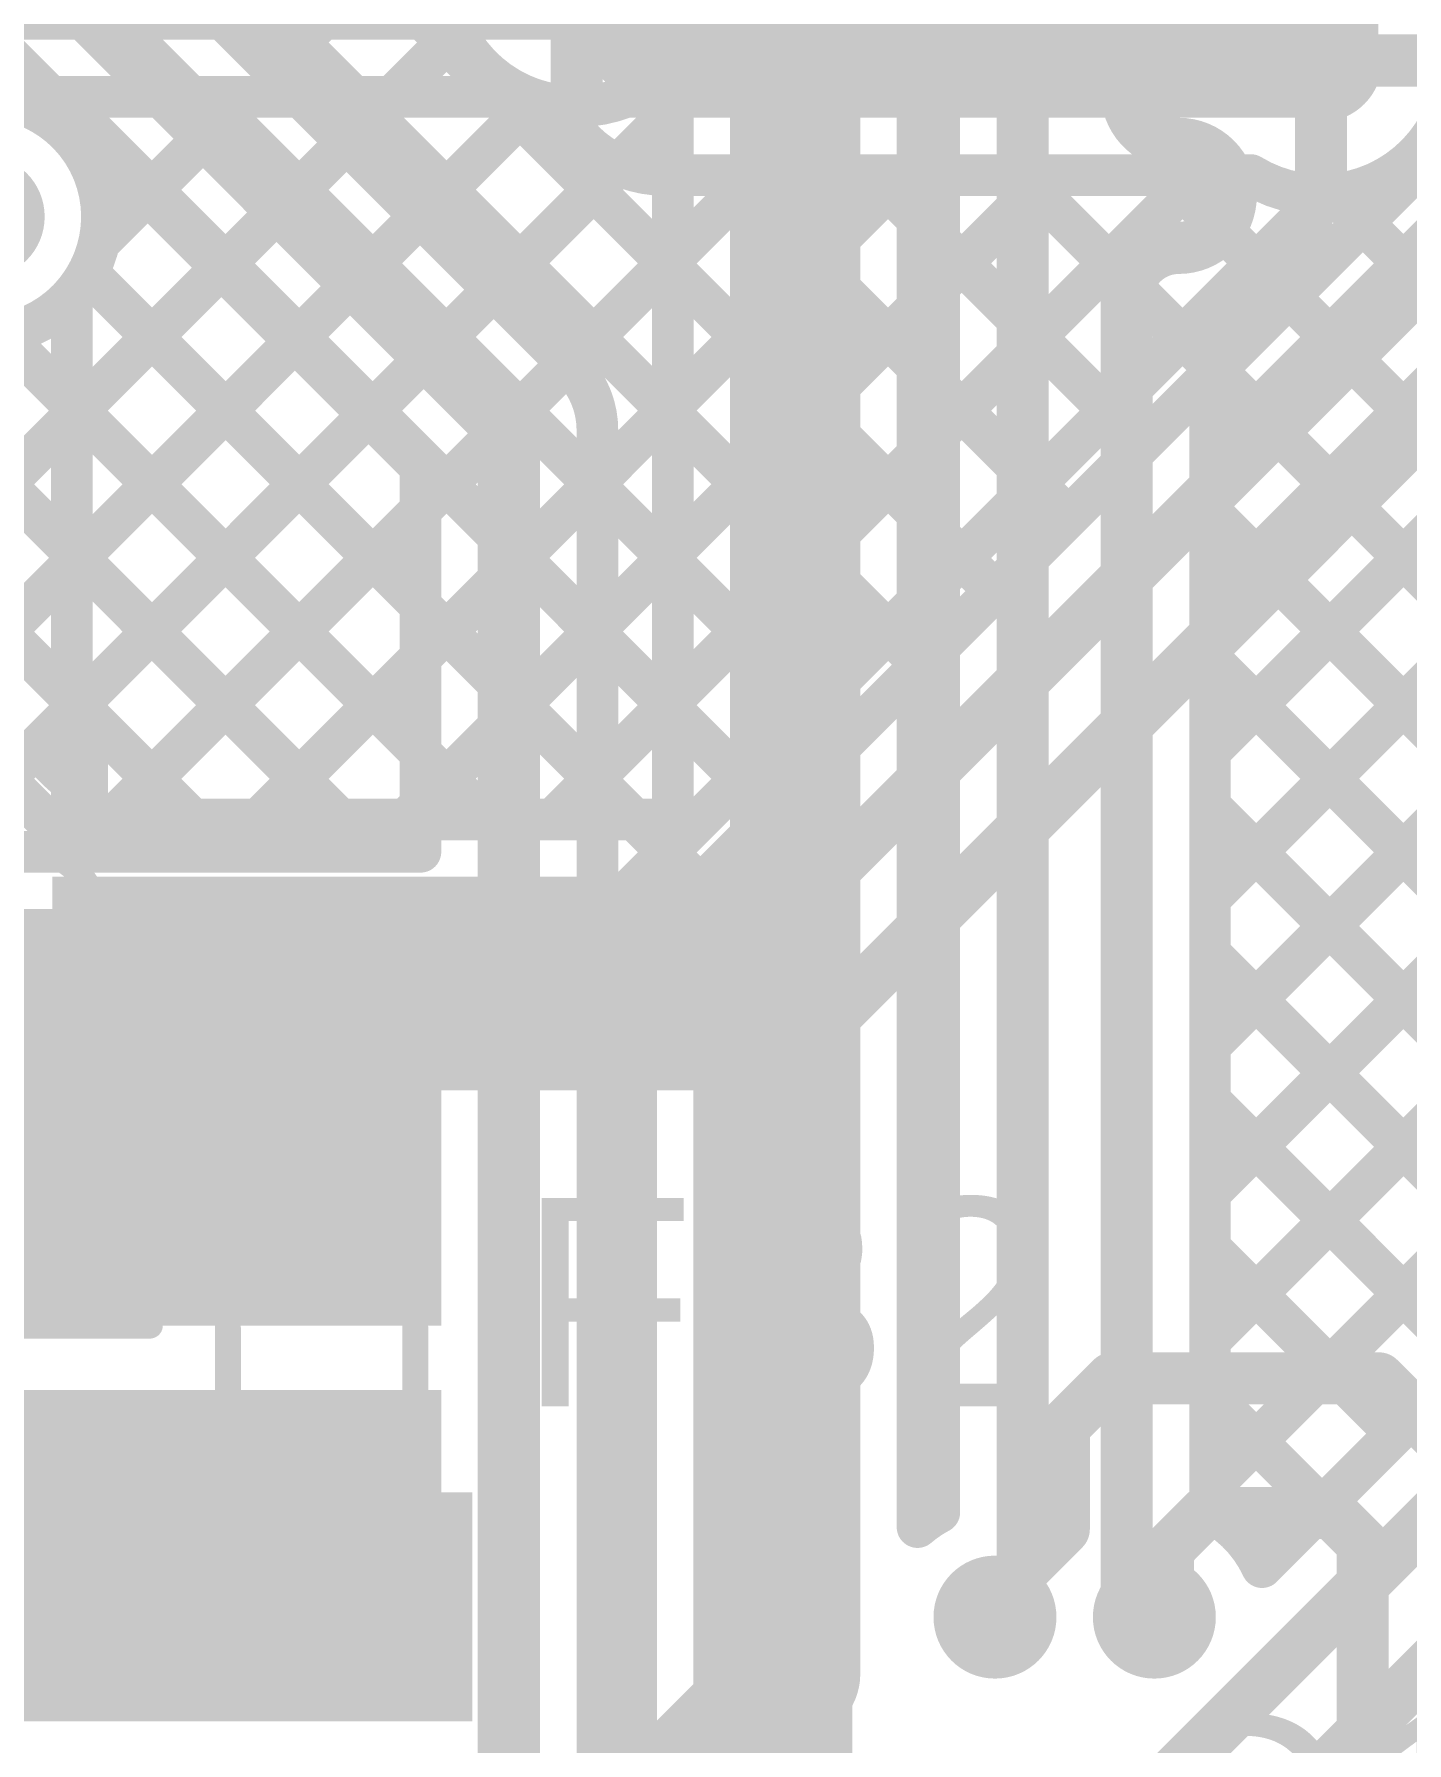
# Model space of a CAD drawing. Header units: millimetres. Extents: x -0.57 to 2.98, y -0.65 to 2.86.
# Drawn here: x -0.1012 to 0.1625, y 0.9169 to 1.2451 of the extents above; entities that cross this region are included whole.
import ezdxf

# ---------------------------------------------------------------- set-up
doc = ezdxf.new("R2010")
doc.units = ezdxf.units.MM
doc.header["$MEASUREMENT"] = 0
for name, color, linetype in [('BottomLayer', 5, 'Continuous'), ('BottomSolder', 6, 'Continuous'), ('Mechanical2', 216, 'Continuous'), ('TopLayer', 1, 'Continuous'), ('TopOverlay', 2, 'Continuous'), ('TopPaste', 8, 'Continuous'), ('TopSolder', 216, 'Continuous'), ('ViaHoleLayer', 16, 'Continuous')]:
    doc.layers.add(name, color=color, linetype=linetype)
doc.styles.add('Arial', font='', dxfattribs={"height": 0.2})
doc.styles.get('Arial').set_extended_font_data('Arial')

# ---------------------------------------------------------------- blocks, each defined once
blk = doc.blocks.new('C___0603_7')
at = {"layer": 'TopLayer'}
for points in [[(-0.015, 0.0175), (-0.015, -0.0175), (-0.045, -0.0175), (-0.045, 0.0175)], [(0.045, 0.0175), (0.045, -0.0175), (0.015, -0.0175), (0.015, 0.0175)]]:
    blk.add_hatch(color=1, dxfattribs=at).paths.add_polyline_path(points)
at = {"layer": 'TopPaste'}
for points in [[(-0.015, 0.0175), (-0.015, -0.0175), (-0.045, -0.0175), (-0.045, 0.0175)], [(0.045, 0.0175), (0.045, -0.0175), (0.015, -0.0175), (0.015, 0.0175)]]:
    blk.add_hatch(color=8, dxfattribs=at).paths.add_polyline_path(points)
at = {"layer": 'TopSolder'}
for points in [[(-0.01264, 0.01986), (-0.01264, -0.01986), (-0.04736, -0.01986), (-0.04736, 0.01986)], [(0.04736, 0.01986), (0.04736, -0.01986), (0.01264, -0.01986), (0.01264, 0.01986)]]:
    blk.add_hatch(color=216, dxfattribs=at).paths.add_polyline_path(points)
at = {"layer": 'TopOverlay', "const_width": 0.005}
for points in [[(-0.049, 0.021), (-0.049, -0.021)], [(-0.018, 0.021), (-0.049, 0.021)], [(0.049, 0.021), (0.018, 0.021)], [(0.049, 0.021), (0.049, -0.021)], [(-0.018, -0.021), (-0.049, -0.021)], [(0.049, -0.021), (0.018, -0.021)]]:
    blk.add_lwpolyline(points, dxfattribs=at)
at = {"layer": 'TopOverlay', "const_width": 0.0025}
for points in [[(-0.05025, 0.021, 1), (-0.04775, 0.021, 1)], [(-0.05025, 0.021, 1), (-0.04775, 0.021, 1)], [(-0.01925, 0.021, 1), (-0.01675, 0.021, 1)], [(0.01675, 0.021, 1), (0.01925, 0.021, 1)], [(0.04775, 0.021, 1), (0.05025, 0.021, 1)], [(0.04775, 0.021, 1), (0.05025, 0.021, 1)], [(-0.05025, -0.021, 1), (-0.04775, -0.021, 1)], [(-0.05025, -0.021, 1), (-0.04775, -0.021, 1)], [(-0.01925, -0.021, 1), (-0.01675, -0.021, 1)], [(0.01675, -0.021, 1), (0.01925, -0.021, 1)], [(0.04775, -0.021, 1), (0.05025, -0.021, 1)], [(0.04775, -0.021, 1), (0.05025, -0.021, 1)]]:
    blk.add_lwpolyline(points, format="xyb", close=True, dxfattribs=at)
blk = doc.blocks.new('IND_0603__1608_M_______11')
at = {"layer": 'TopLayer'}
for points in [[(-0.03937, 0.01575), (-0.01575, 0.01575), (-0.01575, -0.01575), (-0.03937, -0.01575)], [(0.01575, 0.01575), (0.03937, 0.01575), (0.03937, -0.01575), (0.01575, -0.01575)]]:
    blk.add_hatch(color=1, dxfattribs=at).paths.add_polyline_path(points)
at = {"layer": 'TopPaste'}
for points in [[(-0.03937, 0.01575), (-0.01575, 0.01575), (-0.01575, -0.01575), (-0.03937, -0.01575)], [(0.01575, 0.01575), (0.03937, 0.01575), (0.03937, -0.01575), (0.01575, -0.01575)]]:
    blk.add_hatch(color=8, dxfattribs=at).paths.add_polyline_path(points)
at = {"layer": 'TopSolder'}
for points in [[(-0.04337, 0.01975), (-0.01175, 0.01975), (-0.01175, -0.01975), (-0.04337, -0.01975)], [(0.01175, 0.01975), (0.04337, 0.01975), (0.04337, -0.01975), (0.01175, -0.01975)]]:
    blk.add_hatch(color=216, dxfattribs=at).paths.add_polyline_path(points)
at = {"layer": 'TopOverlay', "const_width": 0.005}
for points in [[(-0.008, 0.018), (0.009, 0.018)], [(-0.008, -0.018), (0.009, -0.018)]]:
    blk.add_lwpolyline(points, dxfattribs=at)
at = {"layer": 'TopOverlay', "const_width": 0.0025}
for points in [[(-0.00925, 0.018, 1), (-0.00675, 0.018, 1)], [(0.00775, 0.018, 1), (0.01025, 0.018, 1)], [(-0.00925, -0.018, 1), (-0.00675, -0.018, 1)], [(0.00775, -0.018, 1), (0.01025, -0.018, 1)]]:
    blk.add_lwpolyline(points, format="xyb", close=True, dxfattribs=at)
blk = doc.blocks.new('SOT_25_291')
at = {"layer": 'TopLayer'}
for points in [[(-0.06693, 0.05118), (-0.02756, 0.05118), (-0.02756, 0.02362), (-0.06693, 0.02362)], [(0.02756, 0.05118), (0.06693, 0.05118), (0.06693, 0.02362), (0.02756, 0.02362)], [(-0.06693, 0.01378), (-0.02756, 0.01378), (-0.02756, -0.01378), (-0.06693, -0.01378)], [(-0.06693, -0.02362), (-0.02756, -0.02362), (-0.02756, -0.05118), (-0.06693, -0.05118)], [(0.02756, -0.02362), (0.06693, -0.02362), (0.06693, -0.05118), (0.02756, -0.05118)]]:
    blk.add_hatch(color=1, dxfattribs=at).paths.add_polyline_path(points)
at = {"layer": 'TopPaste'}
for points in [[(-0.06693, 0.05118), (-0.02756, 0.05118), (-0.02756, 0.02362), (-0.06693, 0.02362)], [(0.02756, 0.05118), (0.06693, 0.05118), (0.06693, 0.02362), (0.02756, 0.02362)], [(-0.06693, 0.01378), (-0.02756, 0.01378), (-0.02756, -0.01378), (-0.06693, -0.01378)], [(-0.06693, -0.02362), (-0.02756, -0.02362), (-0.02756, -0.05118), (-0.06693, -0.05118)], [(0.02756, -0.02362), (0.06693, -0.02362), (0.06693, -0.05118), (0.02756, -0.05118)]]:
    blk.add_hatch(color=8, dxfattribs=at).paths.add_polyline_path(points)
at = {"layer": 'TopSolder'}
for points in [[(-0.07093, 0.05518), (-0.02356, 0.05518), (-0.02356, 0.01962), (-0.07093, 0.01962)], [(0.02356, 0.05518), (0.07093, 0.05518), (0.07093, 0.01962), (0.02356, 0.01962)], [(-0.07093, 0.01778), (-0.02356, 0.01778), (-0.02356, -0.01778), (-0.07093, -0.01778)], [(-0.07093, -0.01962), (-0.02356, -0.01962), (-0.02356, -0.05518), (-0.07093, -0.05518)], [(0.02356, -0.01962), (0.07093, -0.01962), (0.07093, -0.05518), (0.02356, -0.05518)]]:
    blk.add_hatch(color=216, dxfattribs=at).paths.add_polyline_path(points)
at = {"layer": 'TopOverlay'}
for points, const_width in [([(-0.056, 0.06, 1), (-0.064, 0.06, 1)], 0.005), ([(-0.06525, 0.06, 1), (-0.06275, 0.06, 1)], 0.0025), ([(-0.05725, 0.06, 1), (-0.05475, 0.06, 1)], 0.0025), ([(-0.02525, 0.061, 1), (-0.02275, 0.061, 1)], 0.0025), ([(0.02175, 0.061, 1), (0.02425, 0.061, 1)], 0.0025), ([(0.02975, 0.012, 1), (0.03225, 0.012, 1)], 0.0025), ([(0.02975, -0.013, 1), (0.03225, -0.013, 1)], 0.0025), ([(-0.02525, -0.061, 1), (-0.02275, -0.061, 1)], 0.0025), ([(0.02175, -0.061, 1), (0.02425, -0.061, 1)], 0.0025)]:
    blk.add_lwpolyline(points, format="xyb", close=True, dxfattribs=dict(at, const_width=const_width))
at = {"layer": 'TopOverlay', "const_width": 0.005}
for points in [[(-0.024, 0.061), (0.023, 0.061)], [(0.031, -0.013), (0.031, 0.012)], [(-0.024, -0.061), (0.023, -0.061)]]:
    blk.add_lwpolyline(points, dxfattribs=at)

msp = doc.modelspace()

# ---------------------------------------------------------------- hatches: boundary and pattern name
at = {"layer": 'BottomLayer'}
for points in [[(-0.408, 1.244), (0.022, 1.244), (0.022, 1.613), (-0.408, 1.613)], [(0.057, 1.04221), (0.057, 1.08322), (-0.09771, 1.08322), (-0.09771, 1.04221)], [(-0.017, 0.921), (-0.017, 0.965), (-0.098, 0.965), (-0.098, 0.921)]]:
    msp.add_hatch(color=5, dxfattribs=at).paths.add_polyline_path(points)
h = msp.add_hatch(color=5, dxfattribs=at)
edge = h.paths.add_edge_path()
edge.add_arc((0.146, 1.24), 0.01181, 0, 360)
h = msp.add_hatch(color=5, dxfattribs=at)
edge = h.paths.add_edge_path()
edge.add_arc((-0.111, 1.21), 0.01181, 0, 360)
h = msp.add_hatch(color=5, dxfattribs=at)
edge = h.paths.add_edge_path()
edge.add_arc((-0.08564, 1.062), 0.01181, 0, 360)
h = msp.add_hatch(color=5, dxfattribs=at)
edge = h.paths.add_edge_path()
edge.add_arc((-0.06182, 1.062), 0.01181, 0, 360)
h = msp.add_hatch(color=5, dxfattribs=at)
edge = h.paths.add_edge_path()
edge.add_arc((-0.038, 1.062), 0.01181, 0, 360)
h = msp.add_hatch(color=5, dxfattribs=at)
edge = h.paths.add_edge_path()
edge.add_arc((0.08338, 0.941), 0.01181, 0, 360)
h = msp.add_hatch(color=5, dxfattribs=at)
edge = h.paths.add_edge_path()
edge.add_arc((0.114, 0.941), 0.01181, 0, 360)
h = msp.add_hatch(color=5, dxfattribs=at)
edge = h.paths.add_edge_path()
edge.add_arc((-0.08464, 0.93612), 0.01181, 0, 360)
h = msp.add_hatch(color=5, dxfattribs=at)
edge = h.paths.add_edge_path()
edge.add_arc((-0.06082, 0.93612), 0.01181, 0, 360)
h = msp.add_hatch(color=5, dxfattribs=at)
edge = h.paths.add_edge_path()
edge.add_arc((-0.037, 0.93612), 0.01181, 0, 360)
at = {"layer": 'BottomSolder'}
h = msp.add_hatch(color=6, dxfattribs=at)
edge = h.paths.add_edge_path()
edge.add_arc((0.146, 1.24), 0.00791, 0, 360)
h = msp.add_hatch(color=6, dxfattribs=at)
edge = h.paths.add_edge_path()
edge.add_arc((-0.08564, 1.062), 0.00791, 0, 360)
h = msp.add_hatch(color=6, dxfattribs=at)
edge = h.paths.add_edge_path()
edge.add_arc((-0.06182, 1.062), 0.00791, 0, 360)
h = msp.add_hatch(color=6, dxfattribs=at)
edge = h.paths.add_edge_path()
edge.add_arc((-0.038, 1.062), 0.00791, 0, 360)
h = msp.add_hatch(color=6, dxfattribs=at)
edge = h.paths.add_edge_path()
edge.add_arc((0.08338, 0.941), 0.00791, 0, 360)
h = msp.add_hatch(color=6, dxfattribs=at)
edge = h.paths.add_edge_path()
edge.add_arc((0.114, 0.941), 0.00791, 0, 360)
h = msp.add_hatch(color=6, dxfattribs=at)
edge = h.paths.add_edge_path()
edge.add_arc((-0.08464, 0.93612), 0.00791, 0, 360)
h = msp.add_hatch(color=6, dxfattribs=at)
edge = h.paths.add_edge_path()
edge.add_arc((-0.06082, 0.93612), 0.00791, 0, 360)
h = msp.add_hatch(color=6, dxfattribs=at)
edge = h.paths.add_edge_path()
edge.add_arc((-0.037, 0.93612), 0.00791, 0, 360)
at = {"layer": 'TopLayer'}
h = msp.add_hatch(color=1, dxfattribs=at)
edge = h.paths.add_edge_path()
edge.add_arc((0.146, 1.24), 0.01181, 0, 360)
h = msp.add_hatch(color=1, dxfattribs=at)
edge = h.paths.add_edge_path()
edge.add_arc((-0.111, 1.21), 0.01181, 0, 360)
for points in [[(-0.11776, 0.997), (-0.023, 0.997), (-0.023, 1.077), (-0.11776, 1.077)], [(-0.11776, 0.921), (-0.023, 0.921), (-0.023, 0.9846), (-0.11776, 0.9846)]]:
    msp.add_hatch(color=1, dxfattribs=at).paths.add_polyline_path(points)
h = msp.add_hatch(color=1, dxfattribs=at)
edge = h.paths.add_edge_path()
edge.add_arc((-0.08564, 1.062), 0.01181, 0, 360)
h = msp.add_hatch(color=1, dxfattribs=at)
edge = h.paths.add_edge_path()
edge.add_arc((-0.06182, 1.062), 0.01181, 0, 360)
h = msp.add_hatch(color=1, dxfattribs=at)
edge = h.paths.add_edge_path()
edge.add_arc((-0.038, 1.062), 0.01181, 0, 360)
h = msp.add_hatch(color=1, dxfattribs=at)
edge = h.paths.add_edge_path()
edge.add_arc((0.08338, 0.941), 0.01181, 0, 360)
h = msp.add_hatch(color=1, dxfattribs=at)
edge = h.paths.add_edge_path()
edge.add_arc((0.114, 0.941), 0.01181, 0, 360)
h = msp.add_hatch(color=1, dxfattribs=at)
edge = h.paths.add_edge_path()
edge.add_arc((-0.08464, 0.93612), 0.01181, 0, 360)
h = msp.add_hatch(color=1, dxfattribs=at)
edge = h.paths.add_edge_path()
edge.add_arc((-0.06082, 0.93612), 0.01181, 0, 360)
h = msp.add_hatch(color=1, dxfattribs=at)
edge = h.paths.add_edge_path()
edge.add_arc((-0.037, 0.93612), 0.01181, 0, 360)
at = {"layer": 'TopSolder'}
h = msp.add_hatch(color=216, dxfattribs=at)
edge = h.paths.add_edge_path()
edge.add_arc((0.146, 1.24), 0.00791, 0, 360)
h = msp.add_hatch(color=216, dxfattribs=at)
edge = h.paths.add_edge_path()
edge.add_arc((-0.08564, 1.062), 0.00791, 0, 360)
h = msp.add_hatch(color=216, dxfattribs=at)
edge = h.paths.add_edge_path()
edge.add_arc((-0.06182, 1.062), 0.00791, 0, 360)
h = msp.add_hatch(color=216, dxfattribs=at)
edge = h.paths.add_edge_path()
edge.add_arc((-0.038, 1.062), 0.00791, 0, 360)
h = msp.add_hatch(color=216, dxfattribs=at)
edge = h.paths.add_edge_path()
edge.add_arc((0.08338, 0.941), 0.00791, 0, 360)
h = msp.add_hatch(color=216, dxfattribs=at)
edge = h.paths.add_edge_path()
edge.add_arc((0.114, 0.941), 0.00791, 0, 360)
h = msp.add_hatch(color=216, dxfattribs=at)
edge = h.paths.add_edge_path()
edge.add_arc((-0.08464, 0.93612), 0.00791, 0, 360)
h = msp.add_hatch(color=216, dxfattribs=at)
edge = h.paths.add_edge_path()
edge.add_arc((-0.06082, 0.93612), 0.00791, 0, 360)
h = msp.add_hatch(color=216, dxfattribs=at)
edge = h.paths.add_edge_path()
edge.add_arc((-0.037, 0.93612), 0.00791, 0, 360)
at = {"layer": 'ViaHoleLayer'}
h = msp.add_hatch(color=16, dxfattribs=at)
edge = h.paths.add_edge_path()
edge.add_arc((0.146, 1.24), 0.00591, 0, 360)
h = msp.add_hatch(color=16, dxfattribs=at)
edge = h.paths.add_edge_path()
edge.add_arc((-0.08564, 1.062), 0.00591, 0, 360)
h = msp.add_hatch(color=16, dxfattribs=at)
edge = h.paths.add_edge_path()
edge.add_arc((-0.06182, 1.062), 0.00591, 0, 360)
h = msp.add_hatch(color=16, dxfattribs=at)
edge = h.paths.add_edge_path()
edge.add_arc((-0.038, 1.062), 0.00591, 0, 360)
h = msp.add_hatch(color=16, dxfattribs=at)
edge = h.paths.add_edge_path()
edge.add_arc((0.08338, 0.941), 0.00591, 0, 360)
h = msp.add_hatch(color=16, dxfattribs=at)
edge = h.paths.add_edge_path()
edge.add_arc((0.114, 0.941), 0.00591, 0, 360)
h = msp.add_hatch(color=16, dxfattribs=at)
edge = h.paths.add_edge_path()
edge.add_arc((-0.08464, 0.93612), 0.00591, 0, 360)
h = msp.add_hatch(color=16, dxfattribs=at)
edge = h.paths.add_edge_path()
edge.add_arc((-0.06082, 0.93612), 0.00591, 0, 360)
h = msp.add_hatch(color=16, dxfattribs=at)
edge = h.paths.add_edge_path()
edge.add_arc((-0.037, 0.93612), 0.00591, 0, 360)

# ---------------------------------------------------------------- linework, layer by layer
at = {"layer": 'BottomLayer'}
for points, const_width in [([(0.08869, 0.95), (0.08869, 1.66731)], 0.01), ([(0.07269, 0.96115), (0.07269, 1.66068)], 0.008), ([(0.045, 0.93), (0.045, 1.404)], 0.025), ([(0.0685, 0.95829), (0.0685, 1.404)], 0.008), ([(0.146, 1.24), (0.146, 1.313)], 0.022), ([(0.10869, 1.234), (0.10869, 1.299)], 0.01), ([(0.12469, 1.16388), (0.24471, 1.2839)], 0.008), ([(0.12469, 1.1356), (0.25138, 1.26229)], 0.008), ([(0.003, 1.23519), (0.003, 1.257)], 0.01), ([(0.146, 1.24), (0.16781, 1.24)], 0.01), ([(0.146, 1.21819), (0.146, 1.24)], 0.01), ([(0.0685, 1.2378), (0.07269, 1.23361)], 0.008), ([(-0.264, 1.233), (-0.0065, 1.233)], 0.008), ([(-0.09641, 1.233), (0.0215, 1.11509)], 0.008), ([(-0.0954, 1.22664), (-0.08904, 1.233)], 0.008), ([(-0.094, 1.17147), (-0.03247, 1.233)], 0.008), ([(-0.094, 1.14318), (-0.00479, 1.23239)], 0.008), ([(-0.094, 1.1149), (0.0215, 1.2304)], 0.008), ([(-0.08874, 1.20501), (-0.06075, 1.233)], 0.008), ([(-0.06813, 1.233), (0.0215, 1.14337)], 0.008), ([(-0.03984, 1.233), (0.0215, 1.17166)], 0.008), ([(-0.01156, 1.233), (0.0215, 1.19994)], 0.008), ([(0.0125, 1.233), (0.0215, 1.233)], 0.008), ([(0.01673, 1.233), (0.0215, 1.22823)], 0.008), ([(0.0215, 1.09421), (0.0215, 1.233)], 0.008), ([(0.12469, 1.10731), (0.2467, 1.22933)], 0.008), ([(0.0685, 1.22083), (0.07269, 1.22502)], 0.008), ([(0.11869, 1.224), (0.11869, 1.224)], 0.01), ([(0.14855, 1.21432), (0.36286, 1)], 0.008), ([(0.0685, 1.20951), (0.07269, 1.20532)], 0.008), ([(0.11869, 1.204), (0.11869, 1.204)], 0.01), ([(-0.0864, 1.09421), (0.0215, 1.20212)], 0.008), ([(-0.0909, 1.19921), (0.01409, 1.09421)], 0.008), ([(0.12469, 1.07903), (0.24444, 1.19878)], 0.008), ([(-0.094, 1.09421), (-0.094, 1.19479)], 0.008), ([(0.0685, 1.19255), (0.07269, 1.19674)], 0.008), ([(0.10869, 1.169), (0.10869, 1.194)], 0.01), ([(0.138, 1.19659), (0.33458, 1)], 0.008), ([(0.12469, 1.169), (0.12469, 1.1887)], 0.008), ([(0.0685, 1.18123), (0.07269, 1.17704)], 0.008), ([(0.12469, 1.18161), (0.3063, 1)], 0.008), ([(0.12469, 1.05075), (0.25388, 1.17993)], 0.008), ([(-0.094, 1.17402), (-0.01419, 1.09421)], 0.008), ([(-0.05812, 1.09421), (0.0215, 1.17383)], 0.008), ([(0.12469, 1.02246), (0.27623, 1.174)], 0.008), ([(0.0685, 1.16426), (0.07269, 1.16845)], 0.008), ([(0.10869, 0.95), (0.10869, 1.169)], 0.01), ([(0.12469, 0.96115), (0.12469, 1.169)], 0.008), ([(0.12469, 0.99418), (0.29718, 1.16667)], 0.008), ([(0.0685, 1.15294), (0.07269, 1.14875)], 0.008), ([(0.12469, 1.15332), (0.27801, 1)], 0.008), ([(-0.094, 1.14574), (-0.04248, 1.09421)], 0.008), ([(-0.02983, 1.09421), (0.0215, 1.14555)], 0.008), ([(0.12469, 0.96589), (0.30225, 1.14346)], 0.008), ([(0.0685, 1.13598), (0.07269, 1.14017)], 0.008), ([(0.12469, 1.12504), (0.24973, 1)], 0.008), ([(0.0685, 1.12466), (0.07269, 1.12047)], 0.008), ([(-0.094, 1.11745), (-0.07076, 1.09421)], 0.008), ([(-0.00155, 1.09421), (0.0215, 1.11726)], 0.008), ([(0.0685, 1.10769), (0.07269, 1.11188)], 0.008), ([(0.0685, 1.09637), (0.07269, 1.09219)], 0.008), ([(0.12469, 1.09675), (0.22144, 1)], 0.008), ([(-0.094, 1.09421), (0.0215, 1.09421)], 0.008), ([(0.0685, 1.07941), (0.07269, 1.0836)], 0.008), ([(0.0685, 1.06809), (0.07269, 1.0639)], 0.008), ([(0.12469, 1.06847), (0.19316, 1)], 0.008), ([(0.0685, 1.05113), (0.07269, 1.05531)], 0.008), ([(0.0685, 1.03981), (0.07269, 1.03562)], 0.008), ([(0.12469, 1.04019), (0.17448, 0.99039)], 0.008), ([(0.0685, 1.02284), (0.07269, 1.02703)], 0.008), ([(0.0685, 1.01152), (0.07269, 1.00733)], 0.008), ([(0.12469, 1.0119), (0.16034, 0.97625)], 0.008), ([(0.0685, 0.99456), (0.07269, 0.99875)], 0.008), ([(0.13469, 0.9506), (0.17939, 0.9953)], 0.008), ([(0.07503, 0.86831), (0.19072, 0.984)], 0.01), ([(0.0685, 0.98324), (0.07269, 0.97905)], 0.008), ([(0.12469, 0.98362), (0.1462, 0.96211)], 0.008), ([(0.0685, 0.96627), (0.07269, 0.97046)], 0.008), ([(0.08331, 0.84831), (0.19569, 0.96069)], 0.01), ([(0.08338, 0.94469), (0.08869, 0.95)], 0.01), ([(0.10869, 0.9423), (0.10869, 0.95)], 0.01), ([(0.10869, 0.95), (0.114, 0.94469)], 0.01), ([(0.08338, 0.941), (0.08338, 0.94469)], 0.01), ([(0.114, 0.941), (0.114, 0.94469)], 0.01), ([(0.011, 0.896), (0.045, 0.93)], 0.025)]:
    msp.add_lwpolyline(points, dxfattribs=dict(at, const_width=const_width))
for points, const_width in [([(0.1405, 1.24, 1), (0.1515, 1.24, 1)], 0.011), ([(0.1435, 1.24, 1), (0.1485, 1.24, 1)], 0.005), ([(0.1435, 1.24, 1), (0.1485, 1.24, 1)], 0.005), ([(0.0665, 1.2378, 1), (0.0705, 1.2378, 1)], 0.004), ([(0.0005, 1.23519, 1), (0.0055, 1.23519, 1)], 0.005), ([(0.07069, 1.23361, 1), (0.07469, 1.23361, 1)], 0.004), ([(0.10619, 1.234, 1), (0.11119, 1.234, 1)], 0.005), ([(0.10619, 1.234, 1), (0.11119, 1.234, 1)], 0.005), ([(-0.09841, 1.233, 1), (-0.09441, 1.233, 1)], 0.004), ([(-0.09104, 1.233, 1), (-0.08704, 1.233, 1)], 0.004), ([(-0.07013, 1.233, 1), (-0.06613, 1.233, 1)], 0.004), ([(-0.06275, 1.233, 1), (-0.05875, 1.233, 1)], 0.004), ([(-0.04184, 1.233, 1), (-0.03784, 1.233, 1)], 0.004), ([(-0.03447, 1.233, 1), (-0.03047, 1.233, 1)], 0.004), ([(-0.01356, 1.233, 1), (-0.00956, 1.233, 1)], 0.004), ([(-0.0085, 1.233, 1), (-0.0045, 1.233, 1)], 0.004), ([(-0.0085, 1.233, 1), (-0.0045, 1.233, 1)], 0.004), ([(-0.00679, 1.23239, 1), (-0.00279, 1.23239, 1)], 0.004), ([(0.0105, 1.233, 1), (0.0145, 1.233, 1)], 0.004), ([(0.0105, 1.233, 1), (0.0145, 1.233, 1)], 0.004), ([(0.01473, 1.233, 1), (0.01873, 1.233, 1)], 0.004), ([(0.0195, 1.233, 1), (0.0235, 1.233, 1)], 0.004), ([(0.0195, 1.233, 1), (0.0235, 1.233, 1)], 0.004), ([(0.0195, 1.2304, 1), (0.0235, 1.2304, 1)], 0.004), ([(0.0195, 1.22823, 1), (0.0235, 1.22823, 1)], 0.004), ([(-0.0974, 1.22664, 1), (-0.0934, 1.22664, 1)], 0.004), ([(0.07069, 1.22502, 1), (0.07469, 1.22502, 1)], 0.004), ([(0.11619, 1.224, 1), (0.12119, 1.224, 1)], 0.005), ([(0.11619, 1.224, 1), (0.12119, 1.224, 1)], 0.005), ([(0.11619, 1.224, 1), (0.12119, 1.224, 1)], 0.005), ([(0.11619, 1.224, 1), (0.12119, 1.224, 1)], 0.005), ([(0.0665, 1.22083, 1), (0.0705, 1.22083, 1)], 0.004), ([(0.1435, 1.21819, 1), (0.1485, 1.21819, 1)], 0.005), ([(0.14269, 1.21422, 1), (0.14669, 1.21422, 1)], 0.004), ([(0.14269, 1.214, 1), (0.14669, 1.214, 1)], 0.004), ([(0.14655, 1.21432, 1), (0.15055, 1.21432, 1)], 0.004), ([(-0.09019, 1.21, 1), (-0.08619, 1.21, 1)], 0.004), ([(-0.09019, 1.21, 1), (-0.08619, 1.21, 1)], 0.004), ([(0.0665, 1.20951, 1), (0.0705, 1.20951, 1)], 0.004), ([(-0.09074, 1.20501, 1), (-0.08674, 1.20501, 1)], 0.004), ([(0.07069, 1.20532, 1), (0.07469, 1.20532, 1)], 0.004), ([(0.11619, 1.204, 1), (0.12119, 1.204, 1)], 0.005), ([(0.11619, 1.204, 1), (0.12119, 1.204, 1)], 0.005), ([(0.11619, 1.204, 1), (0.12119, 1.204, 1)], 0.005), ([(0.11619, 1.204, 1), (0.12119, 1.204, 1)], 0.005), ([(0.0195, 1.20212, 1), (0.0235, 1.20212, 1)], 0.004), ([(-0.0929, 1.19921, 1), (-0.0889, 1.19921, 1)], 0.004), ([(0.0195, 1.19994, 1), (0.0235, 1.19994, 1)], 0.004), ([(-0.096, 1.19479, 1), (-0.092, 1.19479, 1)], 0.004), ([(-0.096, 1.19479, 1), (-0.092, 1.19479, 1)], 0.004), ([(0.07069, 1.19674, 1), (0.07469, 1.19674, 1)], 0.004), ([(0.10619, 1.194, 1), (0.11119, 1.194, 1)], 0.005), ([(0.10619, 1.194, 1), (0.11119, 1.194, 1)], 0.005), ([(0.136, 1.19659, 1), (0.14, 1.19659, 1)], 0.004), ([(0.0665, 1.19255, 1), (0.0705, 1.19255, 1)], 0.004), ([(0.12269, 1.1887, 1), (0.12669, 1.1887, 1)], 0.004), ([(0.12269, 1.1887, 1), (0.12669, 1.1887, 1)], 0.004), ([(0.0665, 1.18123, 1), (0.0705, 1.18123, 1)], 0.004), ([(0.12269, 1.18161, 1), (0.12669, 1.18161, 1)], 0.004), ([(0.07069, 1.17704, 1), (0.07469, 1.17704, 1)], 0.004), ([(-0.096, 1.17402, 1), (-0.092, 1.17402, 1)], 0.004), ([(-0.096, 1.17147, 1), (-0.092, 1.17147, 1)], 0.004), ([(0.0195, 1.17383, 1), (0.0235, 1.17383, 1)], 0.004), ([(0.0195, 1.17166, 1), (0.0235, 1.17166, 1)], 0.004), ([(0.07069, 1.16845, 1), (0.07469, 1.16845, 1)], 0.004), ([(0.10619, 1.169, 1), (0.11119, 1.169, 1)], 0.005), ([(0.10619, 1.169, 1), (0.11119, 1.169, 1)], 0.005), ([(0.12269, 1.169, 1), (0.12669, 1.169, 1)], 0.004), ([(0.12269, 1.169, 1), (0.12669, 1.169, 1)], 0.004), ([(0.0665, 1.16426, 1), (0.0705, 1.16426, 1)], 0.004), ([(0.12269, 1.16388, 1), (0.12669, 1.16388, 1)], 0.004), ([(0.0665, 1.15294, 1), (0.0705, 1.15294, 1)], 0.004), ([(0.12269, 1.15332, 1), (0.12669, 1.15332, 1)], 0.004), ([(0.07069, 1.14875, 1), (0.07469, 1.14875, 1)], 0.004), ([(-0.096, 1.14574, 1), (-0.092, 1.14574, 1)], 0.004), ([(0.0195, 1.14555, 1), (0.0235, 1.14555, 1)], 0.004), ([(-0.096, 1.14318, 1), (-0.092, 1.14318, 1)], 0.004), ([(0.0195, 1.14337, 1), (0.0235, 1.14337, 1)], 0.004), ([(0.07069, 1.14017, 1), (0.07469, 1.14017, 1)], 0.004), ([(0.0665, 1.13598, 1), (0.0705, 1.13598, 1)], 0.004), ([(0.12269, 1.1356, 1), (0.12669, 1.1356, 1)], 0.004), ([(0.12269, 1.12504, 1), (0.12669, 1.12504, 1)], 0.004), ([(0.0665, 1.12466, 1), (0.0705, 1.12466, 1)], 0.004), ([(0.07069, 1.12047, 1), (0.07469, 1.12047, 1)], 0.004), ([(-0.096, 1.11745, 1), (-0.092, 1.11745, 1)], 0.004), ([(0.0195, 1.11726, 1), (0.0235, 1.11726, 1)], 0.004), ([(-0.096, 1.1149, 1), (-0.092, 1.1149, 1)], 0.004), ([(0.0195, 1.11509, 1), (0.0235, 1.11509, 1)], 0.004), ([(0.07069, 1.11188, 1), (0.07469, 1.11188, 1)], 0.004), ([(0.0665, 1.10769, 1), (0.0705, 1.10769, 1)], 0.004), ([(0.12269, 1.10731, 1), (0.12669, 1.10731, 1)], 0.004), ([(0.0665, 1.09637, 1), (0.0705, 1.09637, 1)], 0.004), ([(0.12269, 1.09675, 1), (0.12669, 1.09675, 1)], 0.004), ([(-0.096, 1.09421, 1), (-0.092, 1.09421, 1)], 0.004), ([(-0.096, 1.09421, 1), (-0.092, 1.09421, 1)], 0.004), ([(-0.0884, 1.09421, 1), (-0.0844, 1.09421, 1)], 0.004), ([(-0.07276, 1.09421, 1), (-0.06876, 1.09421, 1)], 0.004), ([(-0.06012, 1.09421, 1), (-0.05612, 1.09421, 1)], 0.004), ([(-0.04448, 1.09421, 1), (-0.04048, 1.09421, 1)], 0.004), ([(-0.03183, 1.09421, 1), (-0.02783, 1.09421, 1)], 0.004), ([(-0.01619, 1.09421, 1), (-0.01219, 1.09421, 1)], 0.004), ([(-0.00355, 1.09421, 1), (0.00045, 1.09421, 1)], 0.004), ([(0.01209, 1.09421, 1), (0.01609, 1.09421, 1)], 0.004), ([(0.0195, 1.09421, 1), (0.0235, 1.09421, 1)], 0.004), ([(0.0195, 1.09421, 1), (0.0235, 1.09421, 1)], 0.004), ([(0.07069, 1.09219, 1), (0.07469, 1.09219, 1)], 0.004), ([(0.07069, 1.0836, 1), (0.07469, 1.0836, 1)], 0.004), ([(0.0665, 1.07941, 1), (0.0705, 1.07941, 1)], 0.004), ([(0.12269, 1.07903, 1), (0.12669, 1.07903, 1)], 0.004), ([(0.0665, 1.06809, 1), (0.0705, 1.06809, 1)], 0.004), ([(0.12269, 1.06847, 1), (0.12669, 1.06847, 1)], 0.004), ([(0.07069, 1.0639, 1), (0.07469, 1.0639, 1)], 0.004), ([(0.07069, 1.05531, 1), (0.07469, 1.05531, 1)], 0.004), ([(0.0665, 1.05113, 1), (0.0705, 1.05113, 1)], 0.004), ([(0.12269, 1.05075, 1), (0.12669, 1.05075, 1)], 0.004), ([(0.0665, 1.03981, 1), (0.0705, 1.03981, 1)], 0.004), ([(0.12269, 1.04019, 1), (0.12669, 1.04019, 1)], 0.004), ([(0.07069, 1.03562, 1), (0.07469, 1.03562, 1)], 0.004), ([(0.07069, 1.02703, 1), (0.07469, 1.02703, 1)], 0.004), ([(0.0665, 1.02284, 1), (0.0705, 1.02284, 1)], 0.004), ([(0.12269, 1.02246, 1), (0.12669, 1.02246, 1)], 0.004), ([(0.0665, 1.01152, 1), (0.0705, 1.01152, 1)], 0.004), ([(0.12269, 1.0119, 1), (0.12669, 1.0119, 1)], 0.004), ([(0.07069, 1.00733, 1), (0.07469, 1.00733, 1)], 0.004), ([(0.07069, 0.99875, 1), (0.07469, 0.99875, 1)], 0.004), ([(0.0665, 0.99456, 1), (0.0705, 0.99456, 1)], 0.004), ([(0.12269, 0.99418, 1), (0.12669, 0.99418, 1)], 0.004), ([(0.0665, 0.98324, 1), (0.0705, 0.98324, 1)], 0.004), ([(0.12269, 0.98362, 1), (0.12669, 0.98362, 1)], 0.004), ([(0.07069, 0.97905, 1), (0.07469, 0.97905, 1)], 0.004), ([(0.15834, 0.97625, 1), (0.16234, 0.97625, 1)], 0.004), ([(0.07069, 0.97046, 1), (0.07469, 0.97046, 1)], 0.004), ([(0.0665, 0.96627, 1), (0.0705, 0.96627, 1)], 0.004), ([(0.12269, 0.96589, 1), (0.12669, 0.96589, 1)], 0.004), ([(0.07069, 0.96115, 1), (0.07469, 0.96115, 1)], 0.004), ([(0.07069, 0.96115, 1), (0.07469, 0.96115, 1)], 0.004), ([(0.12269, 0.96115, 1), (0.12669, 0.96115, 1)], 0.004), ([(0.12269, 0.96115, 1), (0.12669, 0.96115, 1)], 0.004), ([(0.1442, 0.96211, 1), (0.1482, 0.96211, 1)], 0.004), ([(0.0665, 0.95829, 1), (0.0705, 0.95829, 1)], 0.004), ([(0.0665, 0.95829, 1), (0.0705, 0.95829, 1)], 0.004), ([(0.08619, 0.95, 1), (0.09119, 0.95, 1)], 0.005), ([(0.08619, 0.95, 1), (0.09119, 0.95, 1)], 0.005), ([(0.10619, 0.95, 1), (0.11119, 0.95, 1)], 0.005), ([(0.10619, 0.95, 1), (0.11119, 0.95, 1)], 0.005), ([(0.10619, 0.95, 1), (0.11119, 0.95, 1)], 0.005), ([(0.13269, 0.9506, 1), (0.13669, 0.9506, 1)], 0.004), ([(0.13269, 0.9506, 1), (0.13669, 0.9506, 1)], 0.004), ([(0.08088, 0.94469, 1), (0.08588, 0.94469, 1)], 0.005), ([(0.08088, 0.94469, 1), (0.08588, 0.94469, 1)], 0.005), ([(0.1115, 0.94469, 1), (0.1165, 0.94469, 1)], 0.005), ([(0.1115, 0.94469, 1), (0.1165, 0.94469, 1)], 0.005), ([(0.08088, 0.941, 1), (0.08588, 0.941, 1)], 0.005), ([(0.10619, 0.9423, 1), (0.11119, 0.9423, 1)], 0.005), ([(0.1115, 0.941, 1), (0.1165, 0.941, 1)], 0.005), ([(0.03875, 0.93, 1), (0.05125, 0.93, 1)], 0.0125), ([(0.03875, 0.93, 1), (0.05125, 0.93, 1)], 0.0125)]:
    msp.add_lwpolyline(points, format="xyb", close=True, dxfattribs=dict(at, const_width=const_width))
for points, const_width in [([(0.17181, 1.24, -0.429175), (0.14469, 1.21422)], 0.008), ([(0.11869, 1.224, -0.414214), (0.10869, 1.234)], 0.01), ([(-0.128, 1.19479, -1.452551), (-0.08819, 1.21)], 0.008), ([(0.0125, 1.233, -0.190676), (-0.0065, 1.233)], 0.008), ([(0.11869, 1.224, -1), (0.11869, 1.204)], 0.01), ([(0.14469, 1.214, -0.347552), (0.12469, 1.1887)], 0.008), ([(-0.08819, 1.21, -0.184522), (-0.094, 1.19479)], 0.008), ([(0.10869, 1.194, -0.414214), (0.11869, 1.204)], 0.01), ([(0.0685, 0.95829, -0.055765), (0.07269, 0.96115)], 0.008), ([(0.12469, 0.96115, -0.163582), (0.13469, 0.9506)], 0.008)]:
    msp.add_lwpolyline(points, format="xyb", dxfattribs=dict(at, const_width=const_width))
at = {"layer": 'Mechanical2', "const_width": 0.01}
msp.add_lwpolyline([(1.75783, 2.80917, -6.230382), (0.64896, 2.81029)], format="xyb", dxfattribs=at)
at = {"layer": 'TopLayer'}
for points, const_width in [([(-0.269, 1.49044), (0.08335, 1.13809)], 0.008), ([(-0.269, 1.46216), (0.06921, 1.12395)], 0.008), ([(-0.269, 1.45204), (0.002, 1.18104)], 0.008), ([(-0.286, 1.445), (-0.01, 1.169)], 0.012), ([(-0.297, 1.43196), (-0.027, 1.16196)], 0.008), ([(-0.265, 1.31674), (-0.03626, 1.088)], 0.008), ([(-0.05536, 1.2384), (0.0213, 1.31505)], 0.008), ([(-0.265, 1.28845), (-0.06455, 1.088)], 0.008), ([(0.003, 1.257), (0.02, 1.24)], 0.022), ([(-0.265, 1.26017), (-0.09283, 1.088)], 0.008), ([(0.003, 1.23519), (0.003, 1.257)], 0.01), ([(0.02, 1.24), (0.146, 1.24)], 0.022), ([(-0.04121, 1.22425), (-0.02006, 1.24541)], 0.008), ([(0.01913, 1.07387), (0.18556, 1.2403)], 0.008), ([(0.146, 1.24), (0.16781, 1.24)], 0.01), ([(0.146, 1.21819), (0.146, 1.24)], 0.01), ([(-0.02707, 1.21011), (-0.00479, 1.23239)], 0.008), ([(-0.00301, 1.2319), (0.0044, 1.22448)], 0.008), ([(0.03043, 1.06254), (0.19689, 1.229)], 0.01), ([(-0.01293, 1.19597), (0.01102, 1.21992)], 0.008), ([(0.00121, 1.18183), (0.03738, 1.218)], 0.008), ([(0.007, 1.15933), (0.06567, 1.218)], 0.008), ([(0.007, 1.13105), (0.09395, 1.218)], 0.008), ([(0.007, 1.10276), (0.12224, 1.218)], 0.008), ([(0.02, 1.218), (0.1325, 1.218)], 0.008), ([(0.03173, 1.218), (0.09749, 1.15223)], 0.008), ([(0.06001, 1.218), (0.11164, 1.16638)], 0.008), ([(0.0883, 1.218), (0.12578, 1.18052)], 0.008), ([(0.11658, 1.218), (0.13992, 1.19466)], 0.008), ([(-0.08874, 1.20501), (-0.0794, 1.21436)], 0.008), ([(0.007, 1.07448), (0.14672, 1.2142)], 0.008), ([(0.14855, 1.21432), (0.15406, 1.2088)], 0.008), ([(0.051, 1.05483), (0.20517, 1.209)], 0.01), ([(-0.18247, 1.083), (-0.06525, 1.20021)], 0.008), ([(-0.0909, 1.19921), (-0.027, 1.13531)], 0.008), ([(-0.10745, 1.18747), (-0.027, 1.10702)], 0.008), ([(-0.15418, 1.083), (-0.05111, 1.18607)], 0.008), ([(-0.1209, 1.088), (-0.03697, 1.17193)], 0.008), ([(-0.01, 0.388), (-0.01, 1.169)], 0.012), ([(0.007, 0.63998), (0.007, 1.169)], 0.008), ([(-0.027, 1.088), (-0.027, 1.16196)], 0.008), ([(0.007, 1.15787), (0.05507, 1.10981)], 0.008), ([(-0.09262, 1.088), (-0.027, 1.15362)], 0.008), ([(0.007, 1.12959), (0.04093, 1.09566)], 0.008), ([(-0.06433, 1.088), (-0.027, 1.12533)], 0.008), ([(0.007, 1.10131), (0.02678, 1.08152)], 0.008), ([(-0.03605, 1.088), (-0.027, 1.09705)], 0.008), ([(-0.12876, 1.088), (-0.027, 1.088)], 0.008), ([(0.007, 1.07302), (0.01468, 1.06534)], 0.008), ([(0.03043, 0.62781), (0.03043, 1.06254)], 0.01), ([(0.01443, 0.64228), (0.01443, 1.06254)], 0.008), ([(0.007, 1.04619), (0.01443, 1.05363)], 0.008), ([(0.051, 0.61369), (0.051, 1.05483)], 0.01), ([(0.007, 1.04474), (0.01443, 1.0373)], 0.008), ([(0.007, 1.01791), (0.01443, 1.02534)], 0.008), ([(0.007, 1.01645), (0.01443, 1.00902)], 0.008), ([(0.007, 0.98963), (0.01443, 0.99706)], 0.008), ([(0.007, 0.98817), (0.01443, 0.98074)], 0.008), ([(0.09661, 0.97761), (0.10586, 0.98686)], 0.01), ([(0.10586, 0.98686), (0.15714, 0.98686)], 0.01), ([(0.15714, 0.98686), (0.174, 0.97)], 0.01), ([(0.09661, 0.95791), (0.09661, 0.97761)], 0.01), ([(0.007, 0.96134), (0.01443, 0.96877)], 0.008), ([(0.11661, 0.95397), (0.12363, 0.961)], 0.01), ([(0.12363, 0.961), (0.14814, 0.961)], 0.01), ([(0.14814, 0.961), (0.154, 0.95514)], 0.01), ([(0.007, 0.95988), (0.01443, 0.95245)], 0.008), ([(0.08338, 0.94469), (0.09661, 0.95791)], 0.01), ([(0.11661, 0.94361), (0.11661, 0.95397)], 0.01), ([(0.154, 0.77272), (0.154, 0.95514)], 0.01), ([(0.08338, 0.941), (0.08338, 0.94469)], 0.01), ([(0.114, 0.941), (0.11661, 0.94361)], 0.01), ([(0.007, 0.93306), (0.01443, 0.94049)], 0.008), ([(0.007, 0.9316), (0.01443, 0.92417)], 0.008)]:
    msp.add_lwpolyline(points, dxfattribs=dict(at, const_width=const_width))
at = {"layer": 'TopLayer', "const_width": 0.008}
for points in [[(-0.00301, 1.2319, -1.786803), (0.0281, 1.26301)], [(0.17181, 1.24, -0.586297), (0.1325, 1.218)], [(-0.10973, 1.23278, -0.398045), (-0.08819, 1.21)], [(0.02, 1.218, -0.199566), (0.0044, 1.22448)], [(0.02, 1.218, -0.198912), (0.00444, 1.22444)], [(-0.08819, 1.21, -0.97262), (-0.13378, 1.20873)], [(0.002, 1.18104, -0.199327), (0.007, 1.169)], [(0.00202, 1.18102, -0.198912), (0.007, 1.169)], [(0.01443, 1.06254, -0.199231), (0.01913, 1.07387)], [(0.01443, 1.06254, -0.198912), (0.01912, 1.07386)]]:
    msp.add_lwpolyline(points, format="xyb", dxfattribs=at)
at = {"layer": 'TopLayer'}
for points, const_width in [([(0.0145, 1.24, 1), (0.0255, 1.24, 1)], 0.011), ([(0.0145, 1.24, 1), (0.0255, 1.24, 1)], 0.011), ([(0.1405, 1.24, 1), (0.1515, 1.24, 1)], 0.011), ([(-0.02206, 1.24541, 1), (-0.01806, 1.24541, 1)], 0.004), ([(0.1435, 1.24, 1), (0.1485, 1.24, 1)], 0.005), ([(0.1435, 1.24, 1), (0.1485, 1.24, 1)], 0.005), ([(-0.05736, 1.2384, 1), (-0.05336, 1.2384, 1)], 0.004), ([(0.0005, 1.23519, 1), (0.0055, 1.23519, 1)], 0.005), ([(-0.00679, 1.23239, 1), (-0.00279, 1.23239, 1)], 0.004), ([(-0.00501, 1.2319, 1), (-0.00101, 1.2319, 1)], 0.004), ([(-0.00501, 1.2319, 1), (-0.00101, 1.2319, 1)], 0.004), ([(-0.04321, 1.22425, 1), (-0.03921, 1.22425, 1)], 0.004), ([(0.0024, 1.22448, 1), (0.0064, 1.22448, 1)], 0.004), ([(0.0024, 1.22448, 1), (0.0064, 1.22448, 1)], 0.004), ([(0.00244, 1.22444, 1), (0.00644, 1.22444, 1)], 0.004), ([(0.00902, 1.21992, 1), (0.01302, 1.21992, 1)], 0.004), ([(0.018, 1.218, 1), (0.022, 1.218, 1)], 0.004), ([(0.018, 1.218, 1), (0.022, 1.218, 1)], 0.004), ([(0.018, 1.218, 1), (0.022, 1.218, 1)], 0.004), ([(0.02973, 1.218, 1), (0.03373, 1.218, 1)], 0.004), ([(0.03538, 1.218, 1), (0.03938, 1.218, 1)], 0.004), ([(0.05801, 1.218, 1), (0.06201, 1.218, 1)], 0.004), ([(0.06367, 1.218, 1), (0.06767, 1.218, 1)], 0.004), ([(0.0863, 1.218, 1), (0.0903, 1.218, 1)], 0.004), ([(0.09195, 1.218, 1), (0.09595, 1.218, 1)], 0.004), ([(0.11458, 1.218, 1), (0.11858, 1.218, 1)], 0.004), ([(0.12024, 1.218, 1), (0.12424, 1.218, 1)], 0.004), ([(0.1305, 1.218, 1), (0.1345, 1.218, 1)], 0.004), ([(0.1305, 1.218, 1), (0.1345, 1.218, 1)], 0.004), ([(0.1435, 1.21819, 1), (0.1485, 1.21819, 1)], 0.005), ([(-0.0814, 1.21436, 1), (-0.0774, 1.21436, 1)], 0.004), ([(0.14472, 1.2142, 1), (0.14872, 1.2142, 1)], 0.004), ([(0.14655, 1.21432, 1), (0.15055, 1.21432, 1)], 0.004), ([(-0.09019, 1.21, 1), (-0.08619, 1.21, 1)], 0.004), ([(-0.09019, 1.21, 1), (-0.08619, 1.21, 1)], 0.004), ([(-0.02907, 1.21011, 1), (-0.02507, 1.21011, 1)], 0.004), ([(0.15206, 1.2088, 1), (0.15606, 1.2088, 1)], 0.004), ([(-0.09074, 1.20501, 1), (-0.08674, 1.20501, 1)], 0.004), ([(-0.0929, 1.19921, 1), (-0.0889, 1.19921, 1)], 0.004), ([(-0.06725, 1.20021, 1), (-0.06325, 1.20021, 1)], 0.004), ([(-0.01493, 1.19597, 1), (-0.01093, 1.19597, 1)], 0.004), ([(0.13792, 1.19466, 1), (0.14192, 1.19466, 1)], 0.004), ([(-0.05311, 1.18607, 1), (-0.04911, 1.18607, 1)], 0.004), ([(-0.00079, 1.18183, 1), (0.00321, 1.18183, 1)], 0.004), ([(0, 1.18104, 1), (0.004, 1.18104, 1)], 0.004), ([(0, 1.18104, 1), (0.004, 1.18104, 1)], 0.004), ([(0.00002, 1.18102, 1), (0.00402, 1.18102, 1)], 0.004), ([(0.12378, 1.18052, 1), (0.12778, 1.18052, 1)], 0.004), ([(-0.03897, 1.17193, 1), (-0.03497, 1.17193, 1)], 0.004), ([(-0.013, 1.169, 1), (-0.007, 1.169, 1)], 0.006), ([(-0.013, 1.169, 1), (-0.007, 1.169, 1)], 0.006), ([(0.005, 1.169, 1), (0.009, 1.169, 1)], 0.004), ([(0.005, 1.169, 1), (0.009, 1.169, 1)], 0.004), ([(0.005, 1.169, 1), (0.009, 1.169, 1)], 0.004), ([(0.10964, 1.16638, 1), (0.11364, 1.16638, 1)], 0.004), ([(-0.029, 1.16196, 1), (-0.025, 1.16196, 1)], 0.004), ([(-0.029, 1.16196, 1), (-0.025, 1.16196, 1)], 0.004), ([(0.005, 1.15933, 1), (0.009, 1.15933, 1)], 0.004), ([(0.005, 1.15787, 1), (0.009, 1.15787, 1)], 0.004), ([(-0.029, 1.15362, 1), (-0.025, 1.15362, 1)], 0.004), ([(0.09549, 1.15223, 1), (0.09949, 1.15223, 1)], 0.004), ([(-0.029, 1.13531, 1), (-0.025, 1.13531, 1)], 0.004), ([(0.08135, 1.13809, 1), (0.08535, 1.13809, 1)], 0.004), ([(0.005, 1.13105, 1), (0.009, 1.13105, 1)], 0.004), ([(0.005, 1.12959, 1), (0.009, 1.12959, 1)], 0.004), ([(-0.029, 1.12533, 1), (-0.025, 1.12533, 1)], 0.004), ([(0.06721, 1.12395, 1), (0.07121, 1.12395, 1)], 0.004), ([(0.05307, 1.10981, 1), (0.05707, 1.10981, 1)], 0.004), ([(-0.029, 1.10702, 1), (-0.025, 1.10702, 1)], 0.004), ([(0.005, 1.10276, 1), (0.009, 1.10276, 1)], 0.004), ([(0.005, 1.10131, 1), (0.009, 1.10131, 1)], 0.004), ([(-0.029, 1.09705, 1), (-0.025, 1.09705, 1)], 0.004), ([(0.03893, 1.09566, 1), (0.04293, 1.09566, 1)], 0.004), ([(-0.09483, 1.088, 1), (-0.09083, 1.088, 1)], 0.004), ([(-0.09462, 1.088, 1), (-0.09062, 1.088, 1)], 0.004), ([(-0.06655, 1.088, 1), (-0.06255, 1.088, 1)], 0.004), ([(-0.06633, 1.088, 1), (-0.06233, 1.088, 1)], 0.004), ([(-0.03826, 1.088, 1), (-0.03426, 1.088, 1)], 0.004), ([(-0.03805, 1.088, 1), (-0.03405, 1.088, 1)], 0.004), ([(-0.029, 1.088, 1), (-0.025, 1.088, 1)], 0.004), ([(-0.029, 1.088, 1), (-0.025, 1.088, 1)], 0.004), ([(0.02478, 1.08152, 1), (0.02878, 1.08152, 1)], 0.004), ([(0.005, 1.07448, 1), (0.009, 1.07448, 1)], 0.004), ([(0.005, 1.07302, 1), (0.009, 1.07302, 1)], 0.004), ([(0.01712, 1.07386, 1), (0.02112, 1.07386, 1)], 0.004), ([(0.01713, 1.07387, 1), (0.02113, 1.07387, 1)], 0.004), ([(0.01713, 1.07387, 1), (0.02113, 1.07387, 1)], 0.004), ([(0.01268, 1.06534, 1), (0.01668, 1.06534, 1)], 0.004), ([(0.02793, 1.06254, 1), (0.03293, 1.06254, 1)], 0.005), ([(0.02793, 1.06254, 1), (0.03293, 1.06254, 1)], 0.005), ([(0.01243, 1.06254, 1), (0.01643, 1.06254, 1)], 0.004), ([(0.01243, 1.06254, 1), (0.01643, 1.06254, 1)], 0.004), ([(0.01243, 1.06254, 1), (0.01643, 1.06254, 1)], 0.004), ([(0.01243, 1.05363, 1), (0.01643, 1.05363, 1)], 0.004), ([(0.0485, 1.05483, 1), (0.0535, 1.05483, 1)], 0.005), ([(0.0485, 1.05483, 1), (0.0535, 1.05483, 1)], 0.005), ([(0.005, 1.04619, 1), (0.009, 1.04619, 1)], 0.004), ([(0.005, 1.04474, 1), (0.009, 1.04474, 1)], 0.004), ([(0.01243, 1.0373, 1), (0.01643, 1.0373, 1)], 0.004), ([(0.01243, 1.02534, 1), (0.01643, 1.02534, 1)], 0.004), ([(0.005, 1.01791, 1), (0.009, 1.01791, 1)], 0.004), ([(0.005, 1.01645, 1), (0.009, 1.01645, 1)], 0.004), ([(0.01243, 1.00902, 1), (0.01643, 1.00902, 1)], 0.004), ([(0.01243, 0.99706, 1), (0.01643, 0.99706, 1)], 0.004), ([(0.005, 0.98963, 1), (0.009, 0.98963, 1)], 0.004), ([(0.005, 0.98817, 1), (0.009, 0.98817, 1)], 0.004), ([(0.10336, 0.98686, 1), (0.10836, 0.98686, 1)], 0.005), ([(0.10336, 0.98686, 1), (0.10836, 0.98686, 1)], 0.005), ([(0.15464, 0.98686, 1), (0.15964, 0.98686, 1)], 0.005), ([(0.15464, 0.98686, 1), (0.15964, 0.98686, 1)], 0.005), ([(0.01243, 0.98074, 1), (0.01643, 0.98074, 1)], 0.004), ([(0.09411, 0.97761, 1), (0.09911, 0.97761, 1)], 0.005), ([(0.09411, 0.97761, 1), (0.09911, 0.97761, 1)], 0.005), ([(0.01243, 0.96877, 1), (0.01643, 0.96877, 1)], 0.004), ([(0.005, 0.96134, 1), (0.009, 0.96134, 1)], 0.004), ([(0.12113, 0.961, 1), (0.12613, 0.961, 1)], 0.005), ([(0.12113, 0.961, 1), (0.12613, 0.961, 1)], 0.005), ([(0.14564, 0.961, 1), (0.15064, 0.961, 1)], 0.005), ([(0.14564, 0.961, 1), (0.15064, 0.961, 1)], 0.005), ([(0.005, 0.95988, 1), (0.009, 0.95988, 1)], 0.004), ([(0.09411, 0.95791, 1), (0.09911, 0.95791, 1)], 0.005), ([(0.09411, 0.95791, 1), (0.09911, 0.95791, 1)], 0.005), ([(0.11411, 0.95397, 1), (0.11911, 0.95397, 1)], 0.005), ([(0.11411, 0.95397, 1), (0.11911, 0.95397, 1)], 0.005), ([(0.1515, 0.95514, 1), (0.1565, 0.95514, 1)], 0.005), ([(0.1515, 0.95514, 1), (0.1565, 0.95514, 1)], 0.005), ([(0.01243, 0.95245, 1), (0.01643, 0.95245, 1)], 0.004), ([(0.08088, 0.94469, 1), (0.08588, 0.94469, 1)], 0.005), ([(0.08088, 0.94469, 1), (0.08588, 0.94469, 1)], 0.005), ([(0.11411, 0.94361, 1), (0.11911, 0.94361, 1)], 0.005), ([(0.11411, 0.94361, 1), (0.11911, 0.94361, 1)], 0.005), ([(0.08088, 0.941, 1), (0.08588, 0.941, 1)], 0.005), ([(0.1115, 0.941, 1), (0.1165, 0.941, 1)], 0.005), ([(0.01243, 0.94049, 1), (0.01643, 0.94049, 1)], 0.004), ([(0.005, 0.93306, 1), (0.009, 0.93306, 1)], 0.004), ([(0.005, 0.9316, 1), (0.009, 0.9316, 1)], 0.004), ([(0.01243, 0.92417, 1), (0.01643, 0.92417, 1)], 0.004)]:
    msp.add_lwpolyline(points, format="xyb", close=True, dxfattribs=dict(at, const_width=const_width))

# ---------------------------------------------------------------- block references
for name, p, rotation in [('C___0603_7', (-0.128, 1.018), 180), ('IND_0603__1608_M_______11', (-0.046, 0.98756), 90)]:
    msp.add_blockref(name, p, dxfattribs=dict(rotation=rotation))
msp.add_blockref('SOT_25_291', (-0.14076, 0.9236))

# ---------------------------------------------------------------- texts
at = {"layer": 'TopOverlay', "style": 'Arial'}
msp.add_text('C2', height=0.04, rotation=90, dxfattribs=at).set_placement((-0.08701, 1.05168))
for s, p in [('FB2', (-0.00832, 0.98151)), ('C104', (0.11002, 0.88201))]:
    msp.add_text(s, height=0.04, dxfattribs=at).set_placement(p)

doc.saveas('drawing.dxf')
